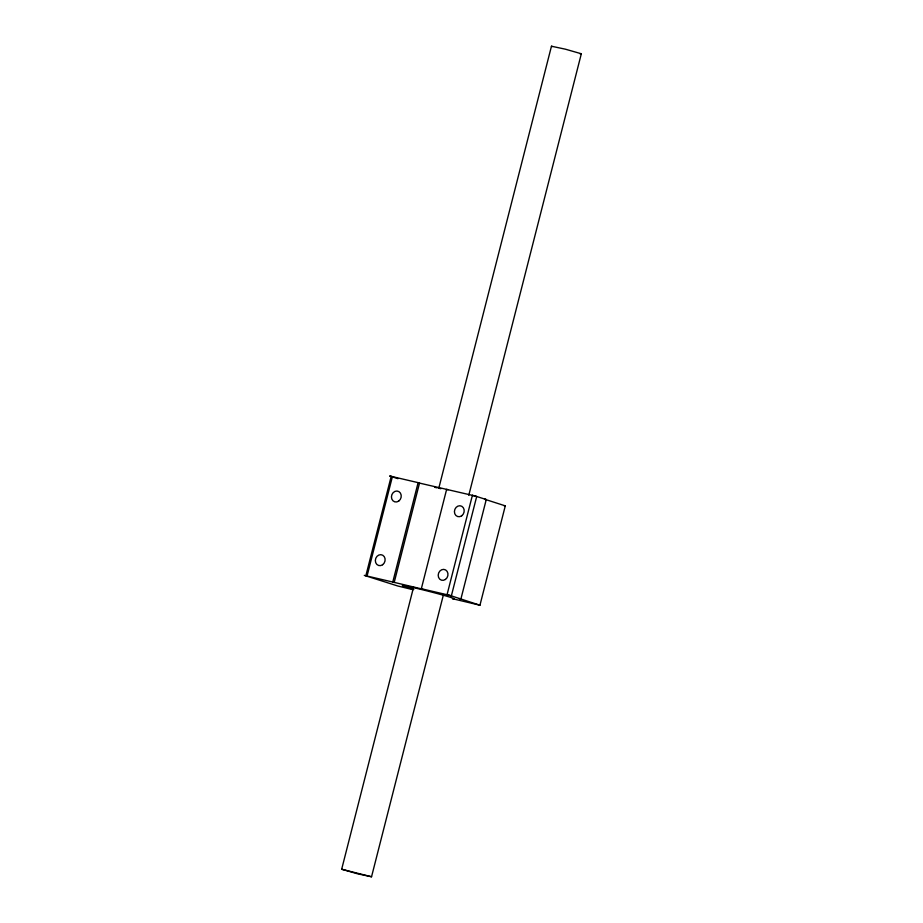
<?xml version="1.0" encoding="UTF-8"?>
<svg xmlns="http://www.w3.org/2000/svg" width="923" height="923" viewBox="0 0 923 923"><rect width="100%" height="100%" fill="white"/><g stroke="black" fill="none" stroke-linecap="round" stroke-linejoin="round"><path stroke-width="1.38" d="M448.036 489.778L446.64 489.328L421.338 588.724L422.746 589.174L392.783 582.044L418.119 482.648L389.633 475.991L397.986 478.679M394.179 582.494L419.515 483.098L418.119 482.648M443.49 594.516L371.542 876.769L357.57 873.804L341.672 869.235L413.619 586.982M438.91 487.771L551.458 46.231L565.43 49.196L581.328 53.765L468.78 495.305M419.515 483.098L475.16 495.997L486.248 499.562L460.912 598.958L459.216 598.554M413.827 589.312A27.021 0.946 14.3 0 1 414.035 587.743L420.219 589.209A27.021 0.946 14.3 0 1 453.77 598.877L452.443 598.692L479.948 605.223L505.285 505.862L484.552 499.193L486.248 499.562M581.328 53.765L579.806 53.661M341.672 869.235L371.542 876.769M504.062 505.712L505.285 505.862M392.783 582.044L364.285 575.387L397.813 586.001L413.146 589.728M421.338 588.724L449.813 595.381L479.948 605.223M438.552 488.163L440.906 488.729M551.458 46.231L552.219 46.565M434.652 487.298A27.021 0.946 14.3 0 1 437.19 487.852M391.167 476.487L365.82 575.871L367.054 576.033L392.402 476.637L391.167 476.487M472.391 495.351L447.044 594.735L451.359 595.877L476.695 496.493L472.391 495.351M445.451 579.448A5.561 4.823 -72.2 0 0 445.636 569.952A5.561 4.823 -72.2 0 0 438.194 575.191A5.561 4.823 -72.2 0 0 445.451 579.448M382.595 564.749A5.55 4.823 -72.2 0 0 382.78 555.254A5.55 4.823 -72.2 0 0 375.338 560.492A5.55 4.823 -72.2 0 0 382.595 564.749M398.713 501.097A5.561 4.834 -72.2 0 0 398.898 491.601A5.561 4.834 -72.2 0 0 391.444 496.839A5.561 4.834 -72.2 0 0 398.713 501.097M461.673 515.819A5.561 4.823 -72.2 0 0 461.858 506.323A5.561 4.823 -72.2 0 0 454.416 511.573A5.561 4.823 -72.2 0 0 461.673 515.819"/></g></svg>
